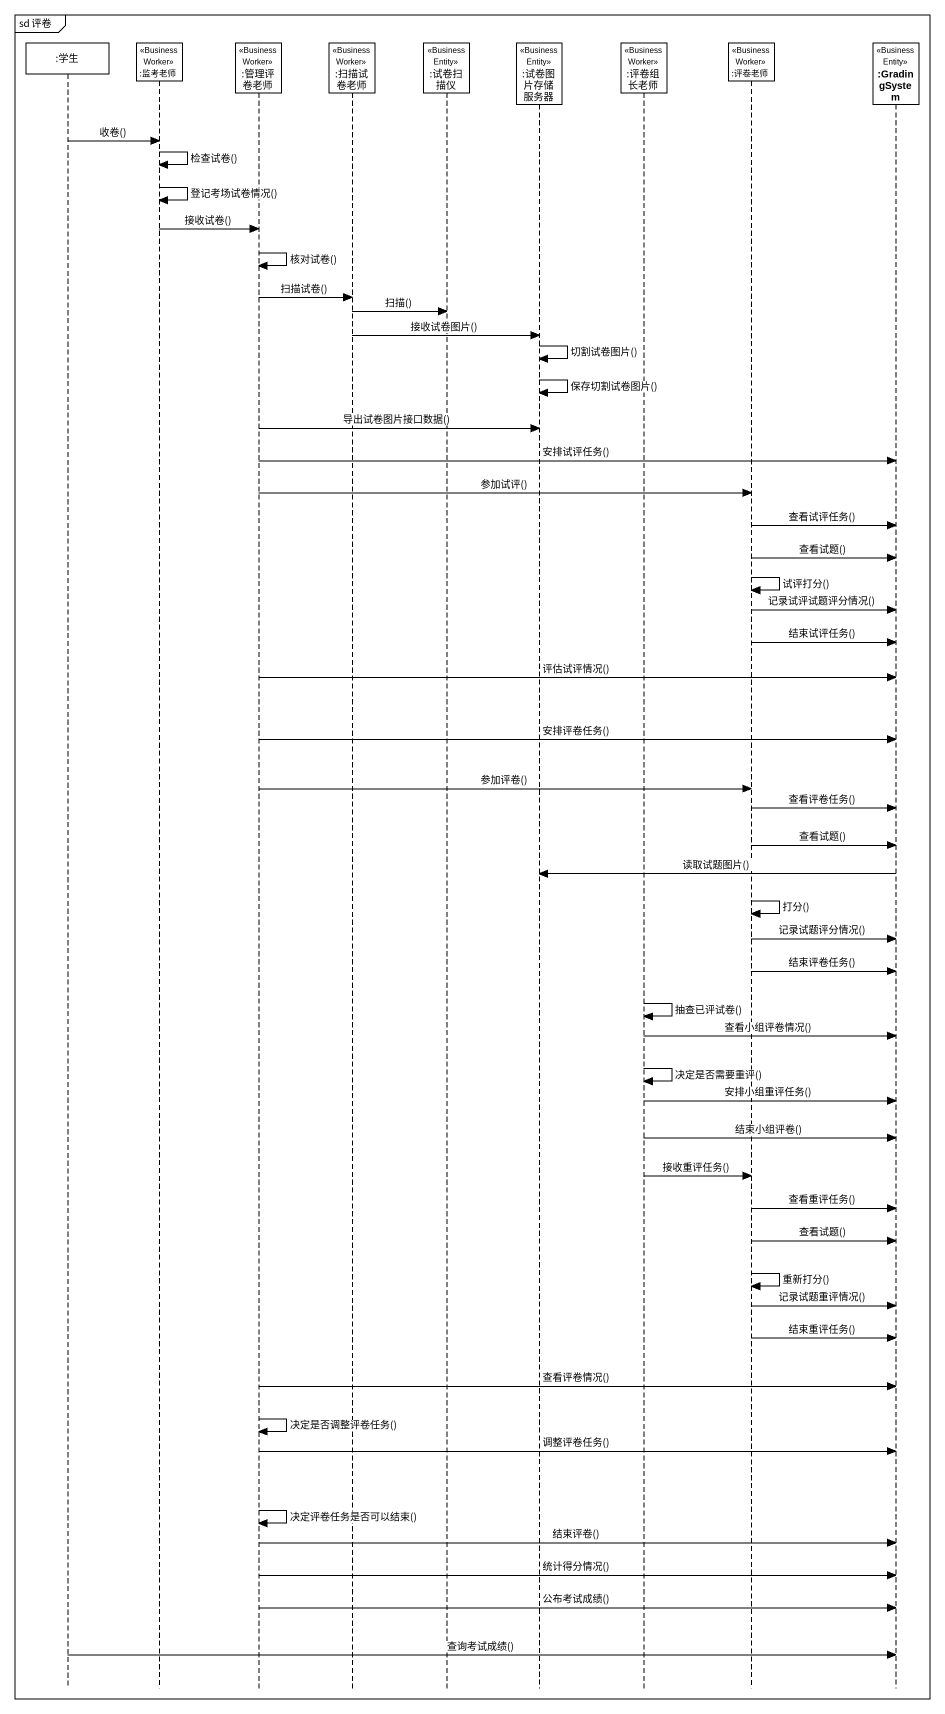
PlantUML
@startuml
mainframe sd 评卷
hide footbox
participant ":学生" as 学生
participant ":监考老师" as 监考老师 <<Business Worker>>
participant ":管理评卷老师" as 管理评卷老师 <<Business Worker>>
participant ":扫描试卷老师" as 扫描试卷老师 <<Business Worker>>
participant ":试卷扫描仪" as 试卷扫描仪 <<Business Entity>>
participant ":试卷图片存储服务器" as 试卷图片存储服务器 <<Business Entity>>
participant ":评卷组长老师" as 评卷组长老师 <<Business Worker>>
participant ":评卷老师" as 评卷老师 <<Business Worker>>
participant ":GradingSystem" as GradingSystem <<Business Entity>>

学生 -> 监考老师 : 收卷()
监考老师 -> 监考老师 : 检查试卷()
监考老师 -> 监考老师 : 登记考场试卷情况()
监考老师 -> 管理评卷老师 : 接收试卷()
管理评卷老师 -> 管理评卷老师 : 核对试卷()
管理评卷老师 -> 扫描试卷老师 : 扫描试卷()
扫描试卷老师 -> 试卷扫描仪 : 扫描()
扫描试卷老师 -> 试卷图片存储服务器 : 接收试卷图片()
试卷图片存储服务器 -> 试卷图片存储服务器 : 切割试卷图片()
试卷图片存储服务器 -> 试卷图片存储服务器 : 保存切割试卷图片()
管理评卷老师 -> 试卷图片存储服务器 : 导出试卷图片接口数据()
管理评卷老师 -> GradingSystem : 安排试评任务()
管理评卷老师 -> 评卷老师 : 参加试评()
评卷老师 -> GradingSystem : 查看试评任务()
评卷老师 -> GradingSystem : 查看试题()
评卷老师 -> 评卷老师 : 试评打分()
评卷老师 -> GradingSystem : 记录试评试题评分情况()
评卷老师 -> GradingSystem : 结束试评任务()
管理评卷老师 -> GradingSystem : 评估试评情况()
管理评卷老师 -> GradingSystem : 安排评卷任务()
管理评卷老师 -> 评卷老师 : 参加评卷()
评卷老师 -> GradingSystem : 查看评卷任务()
评卷老师 -> GradingSystem : 查看试题()
GradingSystem -> 试卷图片存储服务器 : 读取试题图片()
评卷老师 -> 评卷老师 : 打分()
评卷老师 -> GradingSystem : 记录试题评分情况()
评卷老师 -> GradingSystem : 结束评卷任务()
评卷组长老师 -> 评卷组长老师 : 抽查已评试卷()
评卷组长老师 -> GradingSystem : 查看小组评卷情况()
评卷组长老师 -> 评卷组长老师 : 决定是否需要重评()
评卷组长老师 -> GradingSystem : 安排小组重评任务()
评卷组长老师 -> GradingSystem : 结束小组评卷()
评卷组长老师 -> 评卷老师 : 接收重评任务()
评卷老师 -> GradingSystem : 查看重评任务()
评卷老师 -> GradingSystem : 查看试题()
评卷老师 -> 评卷老师 : 重新打分()
评卷老师 -> GradingSystem : 记录试题重评情况()
评卷老师 -> GradingSystem : 结束重评任务()
管理评卷老师 -> GradingSystem : 查看评卷情况()
管理评卷老师 -> 管理评卷老师 : 决定是否调整评卷任务()
管理评卷老师 -> GradingSystem : 调整评卷任务()
管理评卷老师 -> 管理评卷老师 : 决定评卷任务是否可以结束()
管理评卷老师 -> GradingSystem : 结束评卷()
管理评卷老师 -> GradingSystem : 统计得分情况()
管理评卷老师 -> GradingSystem : 公布考试成绩()
学生 -> GradingSystem : 查询考试成绩()
@enduml
